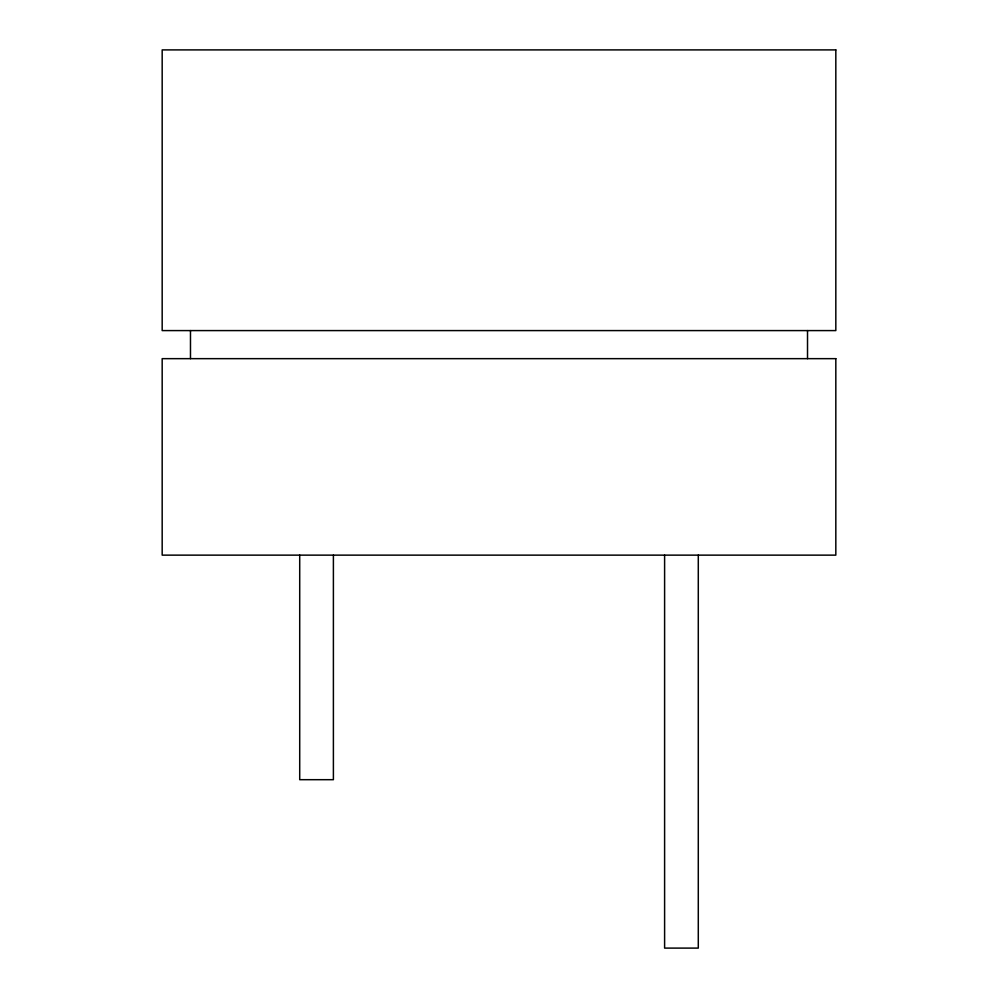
<?xml version="1.0" encoding="UTF-8"?>
<svg xmlns="http://www.w3.org/2000/svg" width="998" height="998" viewBox="0 0 998 998"><rect width="100%" height="100%" fill="white"/><g stroke="black" fill="none" stroke-linecap="round" stroke-linejoin="round"><path stroke-width="1.5" d="M807.519 330.588L807.519 358.656M698.288 555.138L698.288 948.1L664.606 948.1L664.606 555.138M333.394 555.138L333.394 779.688L299.712 779.688L299.712 555.138M190.481 330.588L190.481 358.656M835.825 49.9L162.175 49.9L162.175 330.588L835.825 330.588L835.825 49.9M835.825 358.656L162.175 358.656L162.175 555.138L835.825 555.138L835.825 358.656"/></g></svg>
